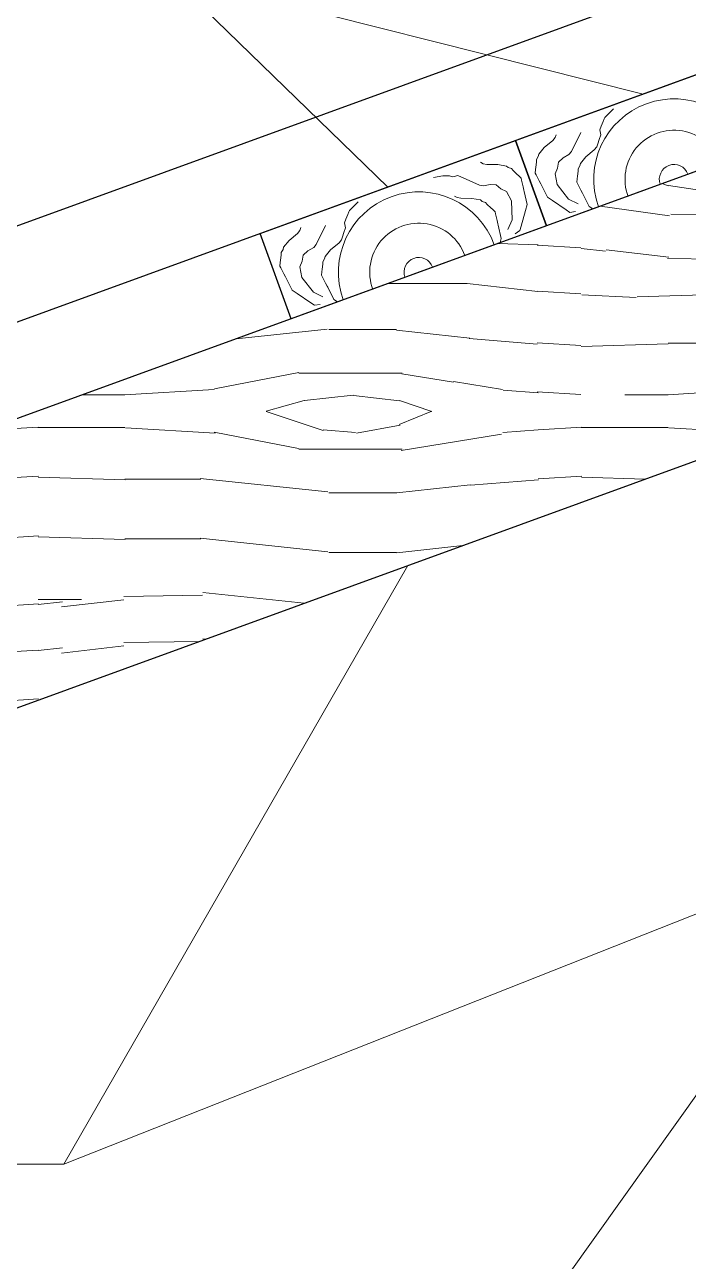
# Model space of a CAD drawing. Header units: millimetres. Extents: x 120281 to 1416367021, y -641565767 to 918373.
# Drawn here: x 1012271 to 1013736, y 694145 to 696874 of the extents above; entities that cross this region are included whole.
import ezdxf

# ---------------------------------------------------------------- set-up
doc = ezdxf.new("R2010")
doc.units = ezdxf.units.MM

msp = doc.modelspace()

# ---------------------------------------------------------------- hatches: boundary and pattern name
at = {"lineweight": 20}
h = msp.add_hatch(dxfattribs=at)
h.set_pattern_fill('WOOD_06', scale=1200, pattern_type=2)
h.set_pattern_definition([(355.6014, (1106912.57797534, 867656.0849263263), (1199.999465231495, 0.0028507994738525), [78.23039999999938, -15567.85319999992]), (4.398700000000001, (1106912.57797534, 867560.0849263263), (14399.99976933385, 1199.998027341766), [78.23039999999938, -15567.85559999992]), (356.9874, (1106876.57797534, 868088.0849263263), (1200.000215035921, 0.0041162909356324), [114.1572, -22717.39560000001]), (3.0127, (1106876.57797534, 868160.0849263263), (21599.99971172469, 1199.967100603662), [114.1572, -22717.398]), (355.4262, (1106840.57797534, 867770.0849263263), (15600.00037197794, -1199.966342870502), [150.4787999999988, -29945.36279999984]), (4.5739, (1106840.57797534, 867446.0849263263), (14399.99973255244, 1199.995067908371), [150.4787999999988, -29945.36759999984]), (358.1525, (1106804.57797534, 867980.0849263263), (1199.999851486988, 0.0019611993293034), [186.0972, -37033.2504]), (1.8476, (1106804.58277534, 868268.0741263262), (36000.00055717061, 1199.993207726055), [186.0972, -37033.2528]), (353.4182, (1106834.57797534, 867890.0849263263), (10800.00000769132, -1199.972427942178), [157.0355999999988, -31249.96079999984]), (4.5739, (1106840.57797534, 867314.0849263263), (14399.99973255244, 1199.995067908371), [150.4787999999988, -29945.36759999984]), (1.8476, (1106804.58277534, 868370.0741263262), (36000.00055717061, 1199.993207726055), [186.0972, -37033.2528]), (0, (1106078.57797534, 867326.0849263263), (0, 1200), [168, -1032]), (0, (1106078.57797534, 867458.0849263263), (0, 1200), [168, -1032]), (0, (1106078.57797534, 867758.0849263263), (0, 1200), [168, -1032]), (359.209, (1106078.57797534, 867946.4873263263), (87600.00000005051, -1201.167413572893), [174.0168, -173842.566]), (359.5225, (1106078.57797534, 868042.0853263261), (1199.999664067921, -0.0010180837573773), [240.0084, -143764.992]), (12.609, (1106078.57797534, 868146.5837263262), (80400.00005209491, 18000.57992731457), [116.8176, -93337.0584]), (351.4686, (1106078.57797534, 868106.0861263261), (8399.999890620218, -1200.09476190387), [121.3428, -24147.1956]), (0.4775, (1106078.57797534, 868206.0845263263), (142799.9998545851, 1200.115156264521), [240.0084, -143764.992]), (0.7899, (1106078.57797534, 868301.6861263262), (86400.00038951875, 1207.654575199307), [174.0168, -87434.3088]), (0.7899, (1106078.57797534, 868403.6861263262), (86400.00038951875, 1207.654575199307), [174.0168, -87434.3088]), (6.072399999999992, (1106246.57797534, 867758.0849263263), (33600.00030997312, 3599.966322494889), [283.5912, -56434.65360000001]), (353.9277, (1106246.57797534, 867458.0849263263), (22800.0000099618, -2399.937318719916), [283.5911999999975, -56434.64279999968]), (6.072399999999992, (1106252.57797534, 867944.0849263263), (33600.00030997312, 3599.966322494889), [283.5912, -56434.65360000001]), (353.9277, (1106252.55517534, 868304.0753263263), (22800.0000099618, -2399.937318719916), [283.5911999999975, -56434.64279999968]), (15.94529999999999, (1106390.57797534, 867608.0849263263), (3599.999590799358, 1199.993827787183), [87.36119999999939, -8648.76599999992]), (10.95400000000002, (1106276.57797534, 867656.0849263263), (6000.00001838501, 1199.992801233356), [189.4524, -37700.9076]), (349.0461, (1106276.57797534, 867560.0849263263), (31199.99970184329, -5999.908467941675), [189.4524, -37700.8944]), (10.95400000000002, (1106318.57797534, 868040.0849263263), (6000.00001838501, 1199.992801233356), [189.4524, -37700.9076]), (349.0461, (1106318.57797534, 868208.0849263263), (31199.99970184329, -5999.908467941675), [189.4524, -37700.8944]), (4.7636, (1106222.57797534, 867866.0849263263), (13199.99993972852, 1199.989739539806), [288.9983999999975, -14160.91439999992]), (353.9277, (1106246.57797534, 867326.0849263263), (22800.0000099618, -2399.937318719916), [283.5911999999975, -56434.64279999968]), (353.9277, (1106252.55517534, 868406.0753263263), (22800.0000099618, -2399.937318719916), [283.5911999999975, -56434.64279999968]), (336.8016, (1106306.57797534, 868160.0849263263), (5999.999703244524, -2399.975761781775), [91.3896, -9047.5248]), (353.9911, (1106192.57797534, 868172.0849263263), (11999.99940864909, -1199.977985786813), [114.63, -22811.33280000001]), (3.366400000000001, (1106078.57797534, 867644.4377263263), (19200.00008282194, 1199.97957523819), [198.3419999999987, -20236.91999999984]), (356.6337, (1106078.57797534, 867571.7321263263), (1199.999551411198, 0.0033649257472235), [198.342, -20236.9176]), (1.591100000000009, (1106078.57797534, 867862.0853263261), (41999.99989793093, 1199.970372689579), [144.0551999999988, -43072.60799999969]), (0, (1106528.57797534, 867788.0849263263), (0, 1200), [150, -1050]), (0, (1106528.57797534, 867428.0849263263), (0, 1200), [150, -1050]), (341.5651999999999, (1106684.57797534, 867632.0849263263), (1199.99974947868, 0.0034964126583326), [75.89519999999939, -3718.83479999998]), (353.2902999999999, (1106582.57797534, 867644.0849263263), (10799.99971632422, -1199.973387313046), [102.7032, -20437.9824]), (6.3401, (1106474.57797534, 867632.0849263263), (9600.000184850804, 1199.985007074315), [108.6648, -10757.796]), (10.61959999999999, (1106588.57797534, 867560.0849263263), (5999.999316250745, 1199.994462415708), [97.67280000000001, -19436.9088]), (22.61980000000001, (1106684.57797534, 867578.0849263263), (8400.00011156758, 3599.988724275989), [78, -15521.9928]), (0, (1106462.57797534, 867692.0849263263), (0, 1200), [228, -972.0000000000001]), (0, (1106462.57797534, 867524.0849263263), (0, 1200), [228, -972.0000000000001]), (3.366400000000001, (1106504.57797534, 868076.0849263263), (19200.00008282194, 1199.97957523819), [204.3527999999988, -20230.90919999984]), (356.6337, (1106504.57797534, 868172.0849263263), (1199.999551411198, 0.0033649257472235), [204.3528, -20230.908]), (0, (1106528.57797534, 867296.0849263263), (0, 1200), [150, -1050]), (341.5651999999999, (1106390.57797534, 867608.0849263263), (1199.99974947868, 0.0034964126583326), [132.8159999999988, -3661.91399999998]), (355.2365, (1106516.57797534, 867566.0849263263), (1200.000241282236, 0.0023696367713877), [72.2496, -14377.6608]), (7.431400000000001, (1106198.57797534, 868088.0849263263), (17999.99970570563, 2399.997339593774), [139.1688, -27694.6236]), (18.4349, (1106336.57797534, 868106.0849263263), (2399.999383091273, 1199.9977043949), [56.92079999999969, -3737.81159999998]), (353.66, (1106678.57797534, 867788.0849263263), (1200.000379239329, 0.0045459895405053), [162.9972, -10703.4612]), (6.3401, (1106678.57797534, 867428.0849263263), (9600.000184850804, 1199.985007074315), [162.9972, -10703.4636]), (1.273, (1106534.57797534, 867974.0849263263), (52799.99994764274, 1199.972635702252), [270.0672, -53743.26360000001]), (358.7271, (1106534.56717534, 868274.099326326), (1199.999793654924, 0.003043054248536), [270.0672, -53743.2612]), (351.0275, (1106690.57797534, 867692.0849263263), (15599.99982607776, -2399.964083845375), [115.4124, -22967.04]), (0, (1106510.57797534, 867890.0849263263), (0, 1200), [324, -876]), (6.3401, (1106678.57797534, 867296.0849263263), (9600.000184850804, 1199.985007074315), [162.9972, -10703.4636]), (358.7271, (1106534.56717534, 868376.099326326), (1199.999793654924, 0.003043054248536), [270.0672, -53743.2612]), (350.5377999999999, (1106804.57797534, 867674.0849263263), (1200.000092659467, 0.0025595191008643), [109.4891999999994, -7189.82279999996]), (0, (1106708.57797534, 868088.0849263263), (0, 1200), [168, -1032]), (0, (1106708.57797534, 868160.0849263263), (0, 1200), [168, -1032]), (9.211, (1106690.57797534, 867524.0849263263), (7200.000435242761, 1199.99722093433), [224.9004, -44755.092]), (6.491600000000001, (1107140.59957534, 868387.9853263262), (147600.0004099138, 16802.16207507765), [138.8688, -201554.2992]), (6.491600000000001, (1107140.59957534, 868285.9853263262), (147600.0004099138, 16802.16207507765), [138.8688, -201554.2992]), (10.0418, (1107086.57797534, 868172.0849263263), (115199.9997443215, 20410.15569080921), [194.9867999999988, -137514.6131999988]), (352.093, (1106990.57797534, 868082.0849263263), (34800.00012564328, -4799.898908067677), [290.7648, -43323.8952]), (353.5515, (1107140.57797534, 867962.0849263263), (74399.99971683173, -8402.294301399648), [138.8784, -213613.488]), (357.1373, (1107086.57797534, 867866.0849263263), (1199.999616795228, -0.0056943267845749), [120.1499999999994, -23909.83799999984]), (1.7899, (1107086.57797534, 867752.0849263263), (37200.00007966914, 1199.993405302224), [192.0936, -38226.6516]), (0, (1107182.57797534, 867644.0849263263), (0, 1200), [96, -1104]), (0, (1107182.57797534, 867572.0849263263), (0, 1200), [96, -1104]), (358.2101, (1107086.57797534, 867464.0849263263), (1199.999918021284, 0.0005220321937727), [192.0936, -38226.6516]), (358.2101, (1107086.57797534, 867332.0849263263), (1199.999918021284, 0.0005220321937727), [192.0936, -38226.6516]), (356.4238, (1106990.57797534, 867758.0849263263), (1200.000483413222, 0.0024400747801717), [96.18719999999999, -19141.2732]), (3.5763, (1106990.57797534, 867458.0849263263), (17999.99958753778, 1199.988785944873), [96.18719999999999, -19141.2756]), (356.4238, (1106990.57797534, 867974.0849263263), (1200.000483413222, 0.0024400747801717), [96.18719999999999, -19141.2732]), (3.5763, (1106990.57077534, 868274.0789263262), (17999.99958753778, 1199.988785944873), [96.18719999999999, -19141.2756]), (356.4238, (1106990.57797534, 867650.0849263263), (1200.000483413222, 0.0024400747801717), [96.18719999999999, -19141.2732]), (3.5763, (1106990.57797534, 867566.0849263263), (17999.99958753778, 1199.988785944873), [96.18719999999999, -19141.2756]), (356.4238, (1106990.57797534, 867872.0849263263), (1200.000483413222, 0.0024400747801717), [96.18719999999999, -19141.2732]), (3.5763, (1106990.57797534, 867326.0849263263), (17999.99958753778, 1199.988785944873), [96.18719999999999, -19141.2756]), (3.5763, (1106990.57077534, 868376.0789263262), (17999.99958753778, 1199.988785944873), [96.18719999999999, -19141.2756]), (3.5763, (1106990.57797534, 868166.0849263263), (17999.99958753778, 1199.988785944873), [96.18719999999999, -19141.2756]), (353.66, (1107086.57797534, 867968.0849263263), (1200.000379239329, 0.0045459895405053), [54.3324, -10812.126]), (6.3401, (1107086.57557534, 868280.089726326), (9600.000184850804, 1199.985007074315), [54.3324, -10812.1284]), (6.3401, (1107086.57557534, 868382.089726326), (9600.000184850804, 1199.985007074315), [54.3324, -10812.1284]), (0.2730999999999978, (1107086.57797534, 867644.0849263263), (-0.0005734171984302, 1200.000428925986), [96.0012, -1104.012]), (0, (1107086.57797534, 867572.0849263263), (0, 1200), [96, -1104]), (341.5651999999999, (1107224.57797534, 868124.0861263261), (1199.99974947868, 0.0034964126583326), [56.92079999999969, -3737.80919999998]), (22.61980000000001, (1107224.57797534, 868124.0837263262), (8400.00011156758, 3599.988724275989), [58.5, -15541.4928]), (1.591100000000009, (1107206.57797534, 867860.0837263262), (41999.99989793093, 1199.970372689579), [72.02879999999938, -43144.63439999969])])
h.paths.add_polyline_path([(1014863.726139839, 696316.7083924038), (1014550.400392261, 696430.7496381511), (1013986.584819789, 696635.9617241465), (1013422.769247318, 696430.7496381511), (1012858.953674847, 696225.5375521558), (1011154.280181654, 695605.087141491), (1011183.499407465, 695533.4814851191), (1011451.370136446, 695594.3700481332), (1011065.23503931, 695303.7536286011), (1011263.218722798, 695338.1185437136), (1011369.88536685, 695045.0543477705)])

# ---------------------------------------------------------------- linework, layer by layer
at = {"color": 7, "lineweight": 13}
for p, q in [((1012588.818409464, 696985.500005953, 2.3763276432e-06), (1013072.457432417, 696516.0821193107, 2.3763276432e-06)), ((1012357.278037781, 694359.8230968057, 2.3763276432e-06), (1013116.805753345, 695680.8813700872, 2.3763276432e-06))]:
    msp.add_line(p, q, dxfattribs=at)
at = {"color": 7, "lineweight": 30, "elevation": 2.3763276432e-06}
for points in [[(1011003.043656772, 695975.7126570905), (1013986.584819789, 697061.632833137), (1016970.125982806, 695975.7126570905)], [(1013886.584819789, 696812.4002552151), (1011078.661919213, 695790.3998992909)], [(1016818.889457925, 695605.087141491), (1013986.584819789, 696635.9617241465), (1011154.280181654, 695605.087141491)], [(1011369.88536685, 695045.0543477705), (1014863.726139839, 696316.7083924038)]]:
    msp.add_lwpolyline(points, dxfattribs=at)
at = {"color": 7, "lineweight": 13, "elevation": 2.3763276432e-06}
for points in [[(1013636.273004889, 696721.2942053061), (1012588.818409464, 696985.500005953), (1011875.158034583, 696985.500005953)], [(1015294.934546259, 695521.2547042156), (1012357.278037781, 694359.8230968057), (1011170.74250172, 694359.8230968057)], [(1013828.046264384, 694615.557376098), (1013231.498899589, 693780.1581431541), (1012493.57614325, 693780.1581431541)]]:
    msp.add_lwpolyline(points, dxfattribs=at)
at = {"color": 7, "lineweight": 30, "elevation": 2.3763276432e-06}
for points in [[(1013422.769247318, 696430.7496381511), (1013354.365218653, 696618.6881623084), (1013918.180791124, 696823.9002483038), (1013986.584819789, 696635.9617241465)], [(1012858.953674847, 696225.5375521558), (1012790.549646181, 696413.4760763131), (1013354.365218653, 696618.6881623084), (1013422.769247318, 696430.7496381511)]]:
    msp.add_lwpolyline(points, close=True, dxfattribs=at)
at = {"lineweight": 20, "elevation": 2.3763276432e-06}
for points in [[(1013536.230177659, 696611.3828003535), (1013539.431023755, 696620.7053995784), (1013543.161223941, 696631.5697649156), (1013540.539742818, 696642.6059045943), (1013543.870689289, 696650.6459690616), (1013548.083166185, 696660.8138255852), (1013550.42650492, 696666.4700541266), (1013551.674294177, 696669.4819026068), (1013559.682507802, 696677.5365689914), (1013566.21464342, 696684.106595173), (1013570.913408696, 696688.8326162917)], [(1013444.303033411, 696631.7251270066), (1013442.138223157, 696625.3715358048), (1013436.664664289, 696618.8483149458), (1013418.127701165, 696603.0785569763), (1013418.127701165, 696603.0785569763), (1013405.985875123, 696588.3861827499), (1013404.843303529, 696583.3513330347), (1013401.01050901, 696576.9179705163), (1013400.860150352, 696571.2147528082), (1013399.421294803, 696560.1402124427), (1013398.692538969, 696554.5311463315), (1013397.72178382, 696547.059467128), (1013400.020486456, 696543.0529862395), (1013406.888498742, 696529.7195037415), (1013406.888498742, 696529.7195037415), (1013410.349470471, 696523.0004118027), (1013411.71378951, 696520.3517380268), (1013425.445372384, 696493.6933960917), (1013436.260881991, 696486.2805526154), (1013466.281322707, 696465.7048390142), (1013474.165795403, 696460.3008992916), (1013487.054545141, 696461.8163545639)], [(1013499.065552894, 696636.5364904949), (1013478.325172661, 696594.3047317676), (1013472.651190958, 696587.6627270468), (1013459.535039961, 696580.6658614397), (1013449.58852724, 696570.8489960886), (1013447.517045485, 696558.021195404), (1013442.101903767, 696545.1920344215), (1013446.571012977, 696522.0473644789), (1013471.948201589, 696489.19250268), (1013493.072711018, 696479.0232079064)], [(1013536.230177659, 696611.3828003535), (1013534.065367405, 696605.0292091516), (1013528.591808537, 696598.5059882926), (1013510.054845412, 696582.7362303231), (1013510.054845412, 696582.7362303231), (1013497.91301937, 696568.0438560967), (1013496.770447776, 696563.0090063817), (1013492.937653258, 696556.5756438631), (1013492.787294599, 696550.872426155), (1013491.34843905, 696539.7978857895), (1013490.619683217, 696534.1888196785), (1013489.648928068, 696526.7171404748), (1013491.947630704, 696522.7106595864), (1013498.815642989, 696509.3771770885), (1013498.815642989, 696509.3771770885), (1013502.276614719, 696502.6580851497), (1013503.640933758, 696500.0094113739), (1013517.372516632, 696473.3510694385), (1013525.156932276, 696468.0157078309)], [(1013277.088856055, 696570.8641437015), (1013282.831206622, 696567.3885236762), (1013291.21724152, 696565.9097824073), (1013315.553984145, 696565.7447771628), (1013315.553984145, 696565.7447771628), (1013334.299238623, 696562.2943808693), (1013338.410838257, 696559.1718930872), (1013345.482214915, 696556.707324306), (1013349.263354008, 696552.4350547555), (1013357.484158636, 696544.8763431674), (1013361.647856191, 696541.0479844625), (1013367.194200593, 696535.9483355095), (1013368.008608486, 696531.4016155156), (1013371.318003184, 696516.7729021404), (1013371.318003184, 696516.7729021404), (1013372.985694069, 696509.4011093527), (1013373.643099735, 696506.4951401509), (1013380.25974887, 696477.2471741159), (1013376.739471776, 696464.6165309956), (1013366.968293748, 696429.5578525984), (1013364.402022751, 696420.3501532455), (1013353.554551763, 696413.2263306999)], [(1013232.045647478, 696539.3491929669), (1013226.362680233, 696541.8608889289), (1013220.093991231, 696539.6676425792), (1013216.204001714, 696538.3066394567), (1013208.659577571, 696540.7827417164), (1013208.659577571, 696540.7827417164), (1013197.222769269, 696540.7827417164), (1013193.877454948, 696540.7827417164), (1013173.23803896, 696537.1589322677), (1013173.23803896, 696537.1589322677)], [(1013232.045647478, 696539.3491929669), (1013275.079751749, 696520.3294483048), (1013283.695672241, 696518.8885426335), (1013298.240725346, 696521.9595319633), (1013312.170355558, 696520.8328719491), (1013322.002753985, 696512.337729323), (1013334.397418929, 696505.9908078434), (1013345.850989722, 696485.3882740194), (1013347.529633487, 696443.9078473006), (1013337.884017105, 696422.5391426275)], [(1013219.744373557, 696496.1913880927), (1013225.486724124, 696492.7157680674), (1013233.872759023, 696491.2370267985), (1013258.209501647, 696491.072021554), (1013258.209501647, 696491.072021554), (1013276.954756125, 696487.6216252604), (1013281.06635576, 696484.4991374784), (1013288.137732417, 696482.0345686972), (1013291.91887151, 696477.7622991467), (1013300.139676138, 696470.2035875586), (1013304.303373693, 696466.3752288537), (1013309.849718096, 696461.2755799007), (1013310.664125989, 696456.7288599068), (1013313.973520686, 696442.1001465316), (1013313.973520686, 696442.1001465316), (1013315.641211571, 696434.7283537439), (1013316.298617238, 696431.8223845421), (1013322.915266373, 696402.574418507), (1013320.381562361, 696393.4835684712)], [(1012972.414605187, 696406.1707143583), (1012975.615451283, 696415.4933135831), (1012979.34565147, 696426.3576789205), (1012976.724170346, 696437.3938185989), (1012980.055116817, 696445.4338830663), (1012984.267593713, 696455.60173959), (1012986.610932449, 696461.2579681312), (1012987.858721706, 696464.2698166117), (1012995.86693533, 696472.324482996), (1013002.399070949, 696478.8945091779), (1013007.097836224, 696483.6205302963)], [(1012880.48746094, 696426.5130410113), (1012878.322650686, 696420.1594498095), (1012872.849091818, 696413.6362289507), (1012854.312128693, 696397.8664709809), (1012854.312128693, 696397.8664709809), (1012842.170302651, 696383.1740967548), (1012841.027731057, 696378.1392470396), (1012837.194936539, 696371.7058845211), (1012837.04457788, 696366.0026668129), (1012835.605722331, 696354.9281264476), (1012834.876966497, 696349.3190603363), (1012833.906211349, 696341.8473811329), (1012836.204913984, 696337.8409002444), (1012843.07292627, 696324.5074177464), (1012843.07292627, 696324.5074177464), (1012846.533898, 696317.7883258075), (1012847.898217039, 696315.1396520317), (1012861.629799913, 696288.4813100966), (1012872.445309519, 696281.0684666203), (1012902.465750236, 696260.4927530191), (1012910.350222931, 696255.0888132963), (1012923.238972669, 696256.6042685688)], [(1012935.249980422, 696431.3244044997), (1012914.509600189, 696389.0926457725), (1012908.835618486, 696382.4506410516), (1012895.71946749, 696375.4537754445), (1012885.772954768, 696365.6369100935), (1012883.701473013, 696352.8091094089), (1012878.286331296, 696339.9799484264), (1012882.755440506, 696316.8352784836), (1012908.132629117, 696283.9804166846), (1012929.257138546, 696273.8111219113)], [(1012972.414605187, 696406.1707143583), (1012970.249794933, 696399.8171231565), (1012964.776236065, 696393.2939022975), (1012946.239272941, 696377.524144328), (1012946.239272941, 696377.524144328), (1012934.097446899, 696362.8317701016), (1012932.954875304, 696357.7969203864), (1012929.122080786, 696351.3635578679), (1012928.971722128, 696345.6603401599), (1012927.532866579, 696334.5857997944), (1012926.804110745, 696328.9767336831), (1012925.833355596, 696321.5050544797), (1012928.132058232, 696317.4985735912), (1012935.000070517, 696304.1650910934), (1012935.000070517, 696304.1650910934), (1012938.461042247, 696297.4459991544), (1012939.825361286, 696294.7973253787), (1012953.55694416, 696268.1389834434), (1012961.341359804, 696262.8036218358)]]:
    msp.add_lwpolyline(points, dxfattribs=at)
at = {"lineweight": 20}
for centre, radius, end in [((1013704.677033554, 696533.3556811486, 2.3763276432e-06), 177.3679841573679, 200.0000000014763), ((1013704.677033554, 696533.3556811486, 2.3763276432e-06), 108.3000464127055, 200.5741178396719), ((1013704.677033554, 696533.3556811486, 2.3763276432e-06), 32.54903135216663, 200.0000000014763), ((1013140.861461082, 696328.1435951535, 2.3763276432e-06), 177.3679841573679, 200.0000000014763), ((1013140.861461082, 696328.1435951535, 2.3763276432e-06), 108.3000464127055, 200.5741178396719), ((1013140.861461082, 696328.1435951535, 2.3763276432e-06), 32.54903135216663, 200.0000000014763)]:
    msp.add_arc(centre, radius, 20.00000000147636, end, dxfattribs=at)

doc.saveas('drawing.dxf')
